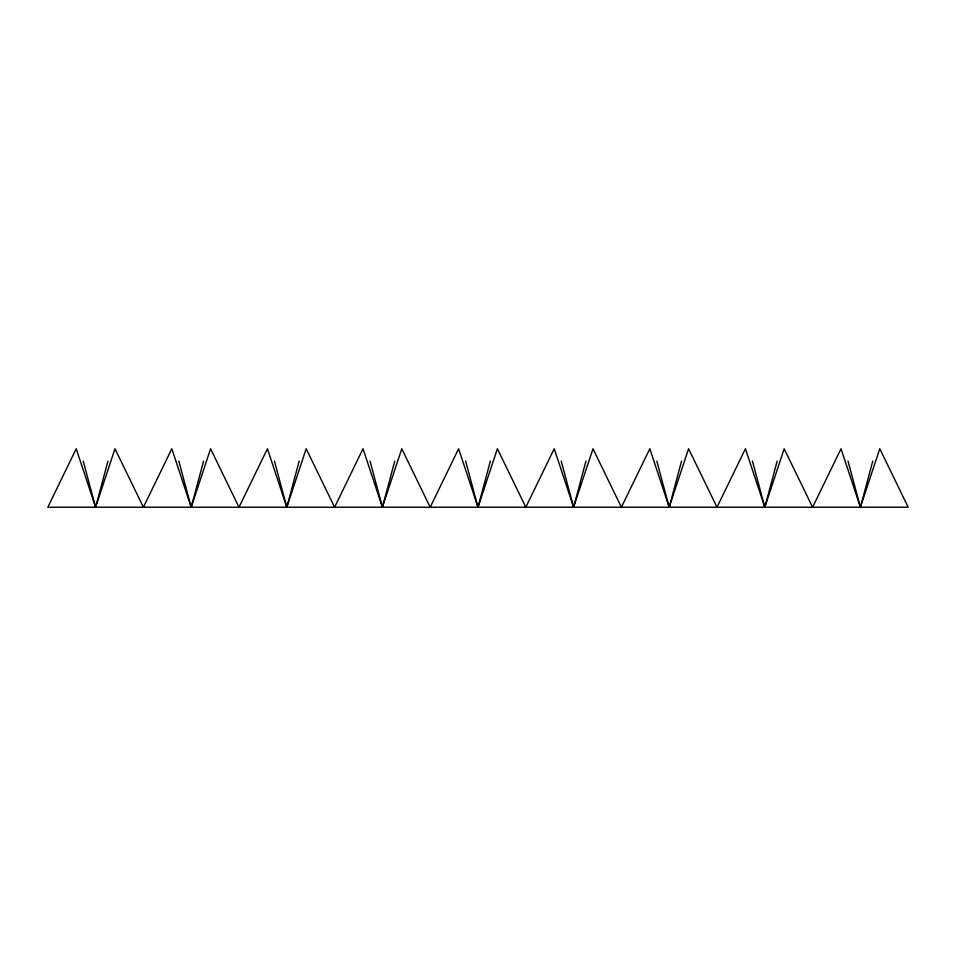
<?xml version="1.0" encoding="UTF-8"?>
<svg xmlns="http://www.w3.org/2000/svg" width="956" height="956" viewBox="0 0 956 956"><rect width="100%" height="100%" fill="white"/><g stroke="black" fill="none" stroke-linecap="round" stroke-linejoin="round"><path stroke-width="1.43" d="M107.968 461.067L95.6 507.242L76.217 448.758L47.8 507.242L908.2 507.242L879.783 448.758L860.4 507.242L841.017 448.758L812.6 507.242L784.183 448.758L764.8 507.242L745.417 448.758L717 507.242L688.583 448.758L669.2 507.242L649.817 448.758L621.4 507.242L592.983 448.758L573.6 507.242L554.217 448.758L525.8 507.242L497.383 448.758L478 507.242L458.617 448.758L430.2 507.242L401.783 448.758L382.4 507.242L363.017 448.758L334.6 507.242L306.183 448.758L286.8 507.242L267.417 448.758L239 507.242L210.583 448.758L191.2 507.242L171.817 448.758L143.4 507.242L114.983 448.758L95.6 507.242L83.232 461.067M203.568 461.067L191.2 507.242L178.832 461.067M299.168 461.067L286.8 507.242L274.432 461.067M394.768 461.067L382.4 507.242L370.032 461.067M490.368 461.067L478 507.242L465.632 461.067M585.968 461.067L573.6 507.242L561.232 461.067M681.568 461.067L669.2 507.242L656.832 461.067M777.168 461.067L764.8 507.242L752.432 461.067M872.768 461.067L860.4 507.242L848.032 461.067"/></g></svg>
